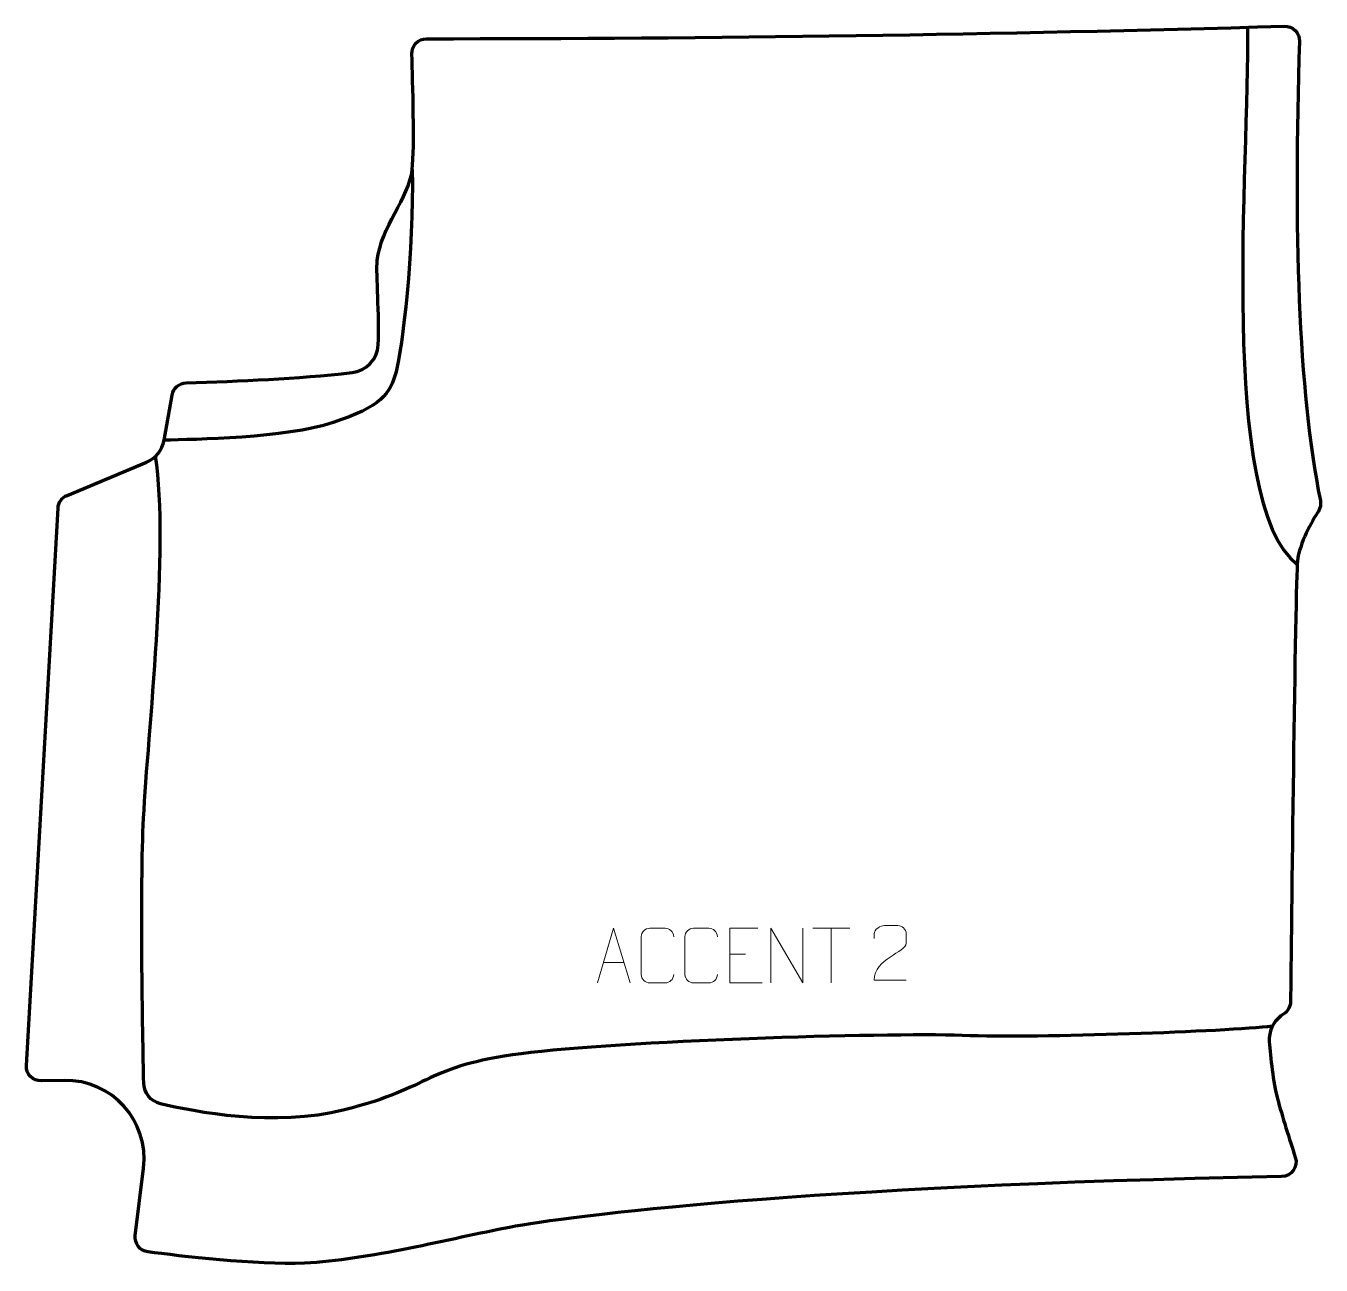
# Model space of a CAD drawing. Header units: millimetres. Extents: x -293 to 299, y -287 to 280.
import ezdxf

# ---------------------------------------------------------------- set-up
doc = ezdxf.new("R2010")
doc.units = ezdxf.units.MM
doc.header["$MEASUREMENT"] = 0
for name, color, linetype in [('layer 1', 7, 'Continuous'), ('layer 2', 7, 'Continuous'), ('layer 3', 7, 'Continuous')]:
    doc.layers.add(name, color=color, linetype=linetype)

msp = doc.modelspace()

# ---------------------------------------------------------------- linework, layer by layer
at = {"layer": 'layer 1', "color": 250, "lineweight": 9}
for points, knots in [([(-31.9918, -157.4684), (-31.9918, -157.4684), (-24.6208, -132.5149), (-24.6208, -132.5149), (-24.6208, -132.5149), (-24.6208, -132.5149), (-17.0509, -157.4684), (-17.0509, -157.4684)], [0, 0, 0, 0, 0.33333333, 0.33333333, 0.33333333, 0.33333333, 1, 1, 1, 1]), ([(2.8465, -153.6577), (2.7067, -155.9811), (1.0295, -157.4607), (-1.1182, -157.4715), (-1.1182, -157.4715), (-3.4501, -157.4711), (-5.782, -157.4711), (-8.1135, -157.4715), (-8.1135, -157.4715), (-10.0385, -157.5769), (-12.0106, -155.6924), (-11.9994, -153.6751), (-11.9994, -153.6751), (-11.999, -147.905), (-11.999, -142.1353), (-11.9994, -136.366), (-11.9994, -136.366), (-11.9952, -134.2279), (-10.2485, -132.5087), (-8.0961, -132.5222), (-8.0961, -132.5222), (-5.7704, -132.5222), (-3.4443, -132.5222), (-1.1182, -132.5222), (-1.1182, -132.5222), (0.8284, -132.4867), (2.8198, -133.9782), (2.8465, -136.4158)], [0, 0, 0, 0, 0.125, 0.125, 0.125, 0.125, 0.25, 0.25, 0.25, 0.25, 0.375, 0.375, 0.375, 0.375, 0.5, 0.5, 0.5, 0.5, 0.625, 0.625, 0.625, 0.625, 0.75, 0.75, 0.75, 0.75, 1, 1, 1, 1]), ([(22.8465, -153.6577), (22.7067, -155.9811), (21.0295, -157.4607), (18.8818, -157.4715), (18.8818, -157.4715), (16.5499, -157.4711), (14.218, -157.4711), (11.8865, -157.4715), (11.8865, -157.4715), (9.9615, -157.5769), (7.9894, -155.6924), (8.0006, -153.6751), (8.0006, -153.6751), (8.001, -147.905), (8.001, -142.1353), (8.0006, -136.366), (8.0006, -136.366), (8.0048, -134.2279), (9.7515, -132.5087), (11.9039, -132.5222), (11.9039, -132.5222), (14.2296, -132.5222), (16.5557, -132.5222), (18.8818, -132.5222), (18.8818, -132.5222), (20.8284, -132.4867), (22.8198, -133.9782), (22.8465, -136.4158)], [0, 0, 0, 0, 0.125, 0.125, 0.125, 0.125, 0.25, 0.25, 0.25, 0.25, 0.375, 0.375, 0.375, 0.375, 0.5, 0.5, 0.5, 0.5, 0.625, 0.625, 0.625, 0.625, 0.75, 0.75, 0.75, 0.75, 1, 1, 1, 1]), ([(41.397, -132.5147), (41.397, -132.5147), (28.5231, -132.5147), (28.5231, -132.5147), (28.5231, -132.5147), (28.5231, -132.5147), (28.5231, -157.4683), (28.5231, -157.4683), (28.5231, -157.4683), (28.5231, -157.4683), (43.3889, -157.4683), (43.3889, -157.4683)], [0, 0, 0, 0, 0.25, 0.25, 0.25, 0.25, 0.5, 0.5, 0.5, 0.5, 1, 1, 1, 1]), ([(47.2586, -157.472), (47.2586, -157.472), (47.2586, -132.5185), (47.2586, -132.5185), (47.2586, -132.5185), (47.2586, -132.5185), (61.9134, -157.472), (61.9134, -157.472), (61.9134, -157.472), (61.9134, -157.472), (61.9134, -132.5185), (61.9134, -132.5185)], [0, 0, 0, 0, 0.25, 0.25, 0.25, 0.25, 0.5, 0.5, 0.5, 0.5, 1, 1, 1, 1]), ([(109.2202, -156.2312), (104.3058, -156.2309), (99.3914, -156.2309), (94.4773, -156.2312), (94.4773, -156.2312), (94.4773, -146.2989), (109.1283, -143.6577), (109.2202, -139.3474), (109.2202, -139.3474), (109.2199, -137.9233), (109.2199, -136.4996), (109.2202, -135.0763), (109.2202, -135.0763), (109.2033, -132.9992), (107.0805, -131.2744), (105.4095, -131.2571), (105.4095, -131.2571), (103.3363, -131.2575), (101.2634, -131.2575), (99.191, -131.2571), (99.191, -131.2571), (97.3689, -131.2406), (94.5442, -133.0327), (94.4773, -135.1263), (94.4773, -135.1263), (94.4773, -135.1263), (94.4773, -137.1811), (94.4773, -137.1811)], [0, 0, 0, 0, 0.125, 0.125, 0.125, 0.125, 0.25, 0.25, 0.25, 0.25, 0.375, 0.375, 0.375, 0.375, 0.5, 0.5, 0.5, 0.5, 0.625, 0.625, 0.625, 0.625, 0.75, 0.75, 0.75, 0.75, 1, 1, 1, 1])]:
    msp.add_open_spline(points, degree=3, knots=knots, dxfattribs=at)
for points in [[(66.4198, -132.542), (66.4198, -132.542), (83.407, -132.542), (83.407, -132.542)], [(74.9136, -157.472), (74.9136, -157.472), (74.9136, -132.5185), (74.9136, -132.5185)], [(28.5231, -144.3944), (28.5231, -144.3944), (35.6912, -144.3944), (35.6912, -144.3944)], [(-29.2692, -148.219), (-29.2692, -148.219), (-19.7735, -148.219), (-19.7735, -148.219)]]:
    msp.add_open_spline(points, degree=3, dxfattribs=at)
at = {"layer": 'layer 2', "color": 230, "lineweight": 200}
msp.add_open_spline([(280.8702, -246.0316), (285.374, -245.944), (288.5196, -241.5347), (287.134, -237.2484), (287.134, -237.2484), (284.6076, -229.4357), (280.9985, -218.0279), (278.9824, -210.5507), (278.9824, -210.5507), (276.9054, -202.8476), (275.7834, -191.6491), (275.2342, -184.3373), (275.2342, -184.3373), (274.8925, -179.786), (276.8941, -175.3742), (280.5365, -172.6237), (280.5365, -172.6237), (280.5365, -172.6237), (282.28, -171.3067), (282.28, -171.3067), (282.28, -171.3067), (283.9405, -170.0525), (284.9262, -168.1009), (284.949, -166.0196), (284.949, -166.0196), (285.2237, -140.4605), (287.0427, 25.2972), (288.1106, 35.3525), (288.1106, 35.3525), (288.9875, 43.6102), (294.865, 53.6894), (297.6614, 58.0882), (297.6614, 58.0882), (298.5924, 59.5528), (298.92, 61.3158), (298.575, 63.0164), (298.575, 63.0164), (288.3056, 113.6505), (286.2989, 186.8646), (289.0142, 272.9829), (289.0142, 272.9829), (289.1361, 276.852), (285.9752, 280.0245), (282.1056, 279.9115), (282.1056, 279.9115), (151.7714, 276.1101), (21.0014, 274.2027), (-110.2017, 274.1789), (-110.2017, 274.1789), (-114.0008, 274.1783), (-117.0436, 271.0313), (-116.9114, 267.2345), (-116.9114, 267.2345), (-116.4435, 253.7733), (-115.6035, 224.5649), (-116.7119, 214.4473), (-116.7119, 214.4473), (-118.1705, 201.126), (-131.0774, 188.2354), (-132.6926, 172.8082), (-132.6926, 172.8082), (-133.3476, 166.5504), (-131.5917, 147.5543), (-132.2931, 134.1863), (-132.2931, 134.1863), (-132.6364, 127.6413), (-137.6769, 122.2896), (-144.1892, 121.5499), (-144.1892, 121.5499), (-169.9605, 118.6229), (-195.2166, 117.7433), (-220.167, 116.8038), (-220.167, 116.8038), (-223.3292, 116.6845), (-225.9793, 114.3749), (-226.5295, 111.2586), (-226.5295, 111.2586), (-226.5295, 111.2586), (-230.1711, 90.6372), (-230.1711, 90.6372), (-230.1711, 90.6372), (-230.9671, 86.1301), (-234.0027, 82.338), (-238.2264, 80.575), (-238.2264, 80.575), (-238.2264, 80.575), (-274.5764, 65.4009), (-274.5764, 65.4009), (-274.5764, 65.4009), (-276.9498, 64.4103), (-278.5495, 62.1508), (-278.6954, 59.5825), (-278.6954, 59.5825), (-278.6954, 59.5825), (-293.1644, -195.213), (-293.1644, -195.213), (-293.1644, -195.213), (-293.3868, -199.122), (-290.2318, -202.3917), (-286.3173, -202.3101), (-286.3173, -202.3101), (-286.3173, -202.3101), (-275.8886, -202.0921), (-275.8886, -202.0921), (-275.8886, -202.0921), (-254.0829, -201.6368), (-236.9368, -220.6139), (-239.5947, -242.2623), (-239.5947, -242.2623), (-239.5947, -242.2623), (-243.3692, -273.0001), (-243.3692, -273.0001), (-243.3692, -273.0001), (-243.8191, -276.6632), (-241.2322, -280.0027), (-237.5722, -280.4804), (-237.5722, -280.4804), (-223.0987, -282.3687), (-188.1155, -286.51), (-165.9718, -285.5951), (-165.9718, -285.5951), (-137.4896, -284.4183), (-98.9256, -274.386), (-72.2136, -269.2639), (-72.2136, -269.2639), (-45.8641, -264.2115), (62.2329, -250.2929), (280.8702, -246.0316)], degree=3, knots=[0, 0, 0, 0, 0.03030303, 0.03030303, 0.03030303, 0.03030303, 0.06060606, 0.06060606, 0.06060606, 0.06060606, 0.09090909, 0.09090909, 0.09090909, 0.09090909, 0.12121212, 0.12121212, 0.12121212, 0.12121212, 0.15151515, 0.15151515, 0.15151515, 0.15151515, 0.18181818, 0.18181818, 0.18181818, 0.18181818, 0.21212121, 0.21212121, 0.21212121, 0.21212121, 0.24242424, 0.24242424, 0.24242424, 0.24242424, 0.27272727, 0.27272727, 0.27272727, 0.27272727, 0.3030303, 0.3030303, 0.3030303, 0.3030303, 0.33333333, 0.33333333, 0.33333333, 0.33333333, 0.36363636, 0.36363636, 0.36363636, 0.36363636, 0.39393939, 0.39393939, 0.39393939, 0.39393939, 0.42424242, 0.42424242, 0.42424242, 0.42424242, 0.45454545, 0.45454545, 0.45454545, 0.45454545, 0.48484848, 0.48484848, 0.48484848, 0.48484848, 0.51515152, 0.51515152, 0.51515152, 0.51515152, 0.54545455, 0.54545455, 0.54545455, 0.54545455, 0.57575758, 0.57575758, 0.57575758, 0.57575758, 0.60606061, 0.60606061, 0.60606061, 0.60606061, 0.63636364, 0.63636364, 0.63636364, 0.63636364, 0.66666667, 0.66666667, 0.66666667, 0.66666667, 0.6969697, 0.6969697, 0.6969697, 0.6969697, 0.72727273, 0.72727273, 0.72727273, 0.72727273, 0.75757576, 0.75757576, 0.75757576, 0.75757576, 0.78787879, 0.78787879, 0.78787879, 0.78787879, 0.81818182, 0.81818182, 0.81818182, 0.81818182, 0.84848485, 0.84848485, 0.84848485, 0.84848485, 0.87878788, 0.87878788, 0.87878788, 0.87878788, 0.90909091, 0.90909091, 0.90909091, 0.90909091, 0.93939394, 0.93939394, 0.93939394, 0.93939394, 1, 1, 1, 1], dxfattribs=at)
at = {"layer": 'layer 3', "color": 142, "lineweight": 200}
msp.add_open_spline([(265.2915, 279.4318), (266.0495, 217.4617), (251.5151, 62.5369), (287.9947, 33.7193)], degree=3, dxfattribs=at)
for points, knots in [([(-116.7118, 214.4471), (-115.9219, 176.9763), (-121.3184, 131.9594), (-124.0919, 121.8756), (-124.0919, 121.8756), (-126.8657, 111.7918), (-130.9088, 105.9497), (-152.9389, 98.659), (-152.9389, 98.659), (-174.9685, 91.3683), (-216.2344, 90.9648), (-230.171, 90.6375)], [0, 0, 0, 0, 0.25, 0.25, 0.25, 0.25, 0.5, 0.5, 0.5, 0.5, 1, 1, 1, 1]), ([(276.6288, -177.311), (255.5444, -179.7487), (170.7346, -182.8546), (134.7912, -181.5479), (134.7912, -181.5479), (98.8479, -180.2419), (-22.0182, -184.0393), (-66.8379, -189.8787), (-66.8379, -189.8787), (-111.6577, -195.7182), (-106.2908, -205.0675), (-147.7285, -215.5521), (-147.7285, -215.5521), (-179.4769, -223.5858), (-216.3511, -216.5091), (-231.86, -212.7604), (-231.86, -212.7604), (-236.2713, -211.6942), (-239.4092, -207.7955), (-239.507, -203.2583), (-239.507, -203.2583), (-239.9879, -180.8503), (-241.2162, -114.1377), (-239.5771, -82.1704), (-239.5771, -82.1704), (-237.5901, -43.4074), (-227.7437, 40.9432), (-234.054, 83.3238)], [0, 0, 0, 0, 0.125, 0.125, 0.125, 0.125, 0.25, 0.25, 0.25, 0.25, 0.375, 0.375, 0.375, 0.375, 0.5, 0.5, 0.5, 0.5, 0.625, 0.625, 0.625, 0.625, 0.75, 0.75, 0.75, 0.75, 1, 1, 1, 1])]:
    msp.add_open_spline(points, degree=3, knots=knots, dxfattribs=at)

doc.saveas('drawing.dxf')
